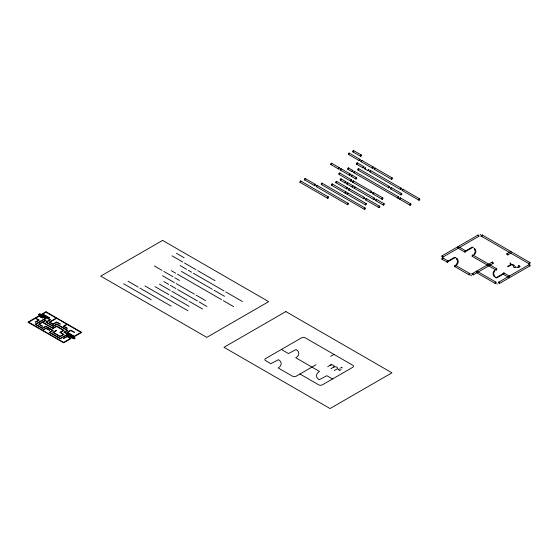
<?xml version="1.0" encoding="UTF-8"?>
<svg xmlns="http://www.w3.org/2000/svg" width="559" height="559" viewBox="0 0 559 559"><rect width="100%" height="100%" fill="white"/><g stroke="black" fill="none" stroke-linecap="round" stroke-linejoin="round"><path stroke-width="0.84" d="M515.028 266.734L515.112 267.139L515.119 266.741M510.528 265.155L510.346 264.882M503.785 273.847L496.811 277.879L496.574 277.439L503.547 273.407M472.39 247.581L472.11 247.19L472.348 247.63L465.374 251.655M516.223 267.139L518.745 267.433L519.919 266.741M519.905 266.776L519.681 265.888L518.445 265.322M496.811 277.879L496.588 277.432M474.458 254.569C476.296 252.975 476.317 249.95 474.479 248.343M494.757 270.891L493.534 273.484L494.568 276.16M472.075 247.218L465.109 251.236M456.305 264.582L457.772 261.759L456.738 259.076M473.906 254.415L475.374 251.592L474.123 248.678M494.694 270.263C492.535 271.905 492.535 275.314 494.673 276.971M456.34 265.211C458.401 263.764 458.988 260.592 457.101 258.754M454.495 257.357L454.746 257.79L454.495 257.357L447.507 261.395M38.69 314.256L46.111 318.309L35.783 324.269L42.435 328.105L45.789 326.17L53.238 330.474L49.919 332.388L60.302 338.384L66.891 334.582L74.061 338.726M39.675 313.711L50.583 319.776L46.474 322.152L53.203 326.037L56.773 323.975L67.786 330.334L64.627 332.158L75.046 338.181M74.047 338.908L66.891 334.988L60.302 338.796L49.206 332.388L52.532 330.474L45.789 326.582L42.435 328.517L35.077 324.269L45.398 318.309L38.711 314.444M75.004 338.377L63.922 332.158L67.08 330.334L56.773 324.381L53.203 326.442L45.768 322.152L49.87 319.776L39.696 313.899M327.651 366.753L331.718 364.37M441.987 255.868L478.057 235.046M442.742 257.168L478.811 236.345M447.773 261.822L454.746 257.79M472.544 273.512L492.318 262.101M507.006 253.618L510.381 251.669M315.912 364.81L296.116 376.242A2.502 1.446 0 0 1 292.574 376.242L278.172 367.927A10.383 5.995 0 0 0 278.536 359.668L270.829 363.685L265.553 360.639A2.502 1.446 0 0 1 265.553 358.599L301.622 337.776A2.502 1.446 0 0 1 305.158 337.776L352.757 365.258A2.502 1.446 0 0 1 352.757 367.298L322.312 384.878A2.502 1.446 0 0 1 318.777 384.878L299.966 374.02M330.6 356.335L333.954 354.399M507.81 254.883L511.136 252.968M477.526 272.373L493.122 263.366M473.298 274.811L477.176 272.568M507.649 266.363L510.234 264.875M330.956 368.667L333.548 367.172A2.334 1.349 0 0 1 336.832 367.179A2.334 1.349 0 0 1 336.853 369.08L334.261 370.575M507.893 266.804L510.479 265.308M498.747 282.148L529.191 264.568M499.494 283.448L529.946 265.867M517.844 266.95L519.444 266.58L518.486 265.839M338.307 369.017L338.069 369.45L340.256 370.722M471.579 273.812L470.944 273.833M471.747 275.301L470.566 275.301M511.506 264.484L513.407 264.714L514.434 265.532M511.562 264.98L513.847 265.574M341.221 369.289L339.453 368.968M480.202 234.535L480.817 234.57M480.202 236.01L480.6 236.038M496.734 283.923L497.349 283.958M510.039 262.821L511.219 264.134M353.616 150.567L361.324 155.018A0.748 0.433 -60 0 1 361.065 156.164A0.748 0.433 -60 0 1 360.415 155.786A0.748 0.433 -60 0 1 361.303 155.004M352.855 151.852L360.562 156.303M349.214 153.103L359.989 159.322M361.729 160.328L373.195 166.952A0.748 0.433 -60 0 1 372.944 168.098A0.748 0.433 -60 0 1 372.294 167.728A0.748 0.433 -60 0 1 373.181 166.938M374.942 167.959L392.257 177.958A0.748 0.433 -60 0 1 391.999 179.104A0.748 0.433 -60 0 1 391.349 178.726A0.748 0.433 -60 0 1 392.236 177.944M348.453 154.396L359.227 160.615M360.967 161.621L372.434 168.245M374.174 169.244L391.496 179.243M357.327 162.872L363.762 166.582M370.491 170.474L401.215 188.208A0.748 0.433 -60 0 1 401.006 189.382A0.748 0.433 -60 0 1 400.356 189.012A0.748 0.433 -60 0 1 401.243 188.222M403.004 189.242L419.648 198.85M482.347 235.046L529.946 262.527M356.565 164.164L363.001 167.875M364.713 168.867L368.032 170.781M369.799 171.795L400.517 189.536M402.242 190.528L418.887 200.143M481.592 236.345L509.263 252.319M510.758 253.185L529.191 263.827M358.592 168.685L389.434 186.489A0.748 0.433 -60 0 1 389.225 187.663A0.748 0.433 -60 0 1 388.575 187.293A0.748 0.433 -60 0 1 389.462 186.503M391.223 187.524L401.711 193.575A0.748 0.433 -60 0 1 401.453 194.728A0.748 0.433 -60 0 1 400.803 194.35A0.748 0.433 -60 0 1 401.69 193.561M357.9 170.013L388.743 187.817M390.461 188.809L400.95 194.867M348.495 167.931L352.785 170.411A0.748 0.433 -60 0 1 352.554 171.578A0.748 0.433 -60 0 1 351.911 171.201A0.748 0.433 -60 0 1 352.799 170.418M354.511 171.403L398.679 196.908M400.468 197.942L410.851 203.93A0.748 0.433 -60 0 1 410.592 205.083A0.748 0.433 -60 0 1 409.943 204.706A0.748 0.433 -60 0 1 410.83 203.916M347.768 169.244L352.058 171.718M353.812 172.731L397.987 198.235M399.706 199.228L410.082 205.223M331.613 163.27L339.278 167.693A0.748 0.433 -60 0 1 339.02 168.846A0.748 0.433 -60 0 1 338.37 168.469A0.748 0.433 -60 0 1 339.257 167.679M341.018 168.699L350.227 174.017A0.748 0.433 -60 0 1 349.969 175.163A0.748 0.433 -60 0 1 349.319 174.792A0.748 0.433 -60 0 1 350.207 174.003M351.967 175.023L356.656 177.727A0.748 0.433 -60 0 1 356.397 178.873A0.748 0.433 -60 0 1 355.748 178.496A0.748 0.433 -60 0 1 356.635 177.713M330.851 164.556L338.516 168.986M340.256 169.992L349.466 175.302M351.206 176.309L355.887 179.013M339.725 173.031L351.604 179.893M353.33 180.885L371.518 191.388M373.265 192.401L382.796 197.9M338.964 174.324L350.842 181.179M352.603 182.192L370.785 192.694M372.504 193.687L382.035 199.193M341.039 178.873L345.86 181.654A0.748 0.433 -60 0 1 345.602 182.807A0.748 0.433 -60 0 1 344.952 182.43A0.748 0.433 -60 0 1 345.839 181.64M347.6 182.66L353.134 185.854A0.748 0.433 -60 0 1 352.876 187.006A0.748 0.433 -60 0 1 352.226 186.629A0.748 0.433 -60 0 1 353.113 185.84M354.867 186.853L374.614 198.256A0.748 0.433 -60 0 1 374.369 199.416A0.748 0.433 -60 0 1 373.719 199.039A0.748 0.433 -60 0 1 374.607 198.249M376.368 199.27L384.11 203.742M458.569 246.729L465.612 250.788A0.748 0.433 -60 0 1 465.381 251.955A0.748 0.433 -60 0 1 464.732 251.585A0.748 0.433 -60 0 1 465.619 250.795M472.935 255.023L496.671 268.725M503.945 272.925L509.612 276.195M340.277 180.166L345.092 182.947M346.839 183.953L352.373 187.146M354.133 188.159L373.887 199.563M375.606 200.562L383.348 205.027M457.807 248.014L464.843 252.081M472.236 256.35L495.973 270.053M503.184 274.217L508.145 277.075M336.637 181.416L347.391 187.621A0.748 0.433 -60 0 1 347.132 188.767A0.748 0.433 -60 0 1 346.482 188.397A0.748 0.433 -60 0 1 347.37 187.607M349.13 188.628L364.517 197.509A0.748 0.433 -60 0 1 364.258 198.662A0.748 0.433 -60 0 1 363.609 198.284A0.748 0.433 -60 0 1 364.496 197.495M366.257 198.515L379.708 206.278A0.748 0.433 -60 0 1 379.449 207.431A0.748 0.433 -60 0 1 378.799 207.054A0.748 0.433 -60 0 1 379.687 206.264M335.875 182.702L346.629 188.914M348.369 189.913L363.755 198.801M365.495 199.808L378.946 207.571M332.235 183.953L346.077 191.94M347.803 192.939L366.264 203.595A0.748 0.433 -60 0 1 366.019 204.755A0.748 0.433 -60 0 1 365.369 204.377A0.748 0.433 -60 0 1 366.257 203.595M331.473 185.246L345.308 193.232M347.069 194.246L365.53 204.901M477.526 271.506L495.959 282.148M322.075 183.17L365.146 208.039A0.748 0.433 -60 0 1 364.936 209.213A0.748 0.433 -60 0 1 364.286 208.835A0.748 0.433 -60 0 1 365.174 208.053M476.401 272.589L495.204 283.448M321.383 184.498L364.454 209.359M305.214 178.51L315.339 184.358A0.748 0.433 -60 0 1 315.08 185.511A0.748 0.433 -60 0 1 314.431 185.134A0.748 0.433 -60 0 1 315.318 184.344M317.03 185.336L348.236 203.35A0.748 0.433 -60 0 1 348.026 204.531A0.748 0.433 -60 0 1 347.377 204.154A0.748 0.433 -60 0 1 348.264 203.364M442.742 257.916L448.011 260.955A0.748 0.433 -60 0 1 447.759 262.136A0.748 0.433 -60 0 1 447.13 261.717A0.748 0.433 -60 0 1 448.025 260.969M455.375 265.211L469.763 273.512A0.748 0.433 -60 0 1 469.525 274.679A0.748 0.433 -60 0 1 468.875 274.301A0.748 0.433 -60 0 1 469.763 273.512M304.445 179.802L314.577 185.651M316.338 186.664L347.537 204.678M454.614 266.503L469.008 274.811M441.987 259.215L447.319 262.283M300.763 181.025L328.385 196.971A0.748 0.433 -60 0 1 328.175 198.152A0.748 0.433 -60 0 1 327.525 197.774A0.748 0.433 -60 0 1 328.412 196.985M300.064 182.353L327.693 198.298M176.413 253.283L184.121 257.734M172.011 255.819L182.786 262.038M184.526 263.044L195.992 269.669M197.732 270.675L215.054 280.674M180.124 265.588L186.559 269.298M188.299 270.304L191.597 272.212M193.337 273.211L224.061 290.953M225.801 291.959L242.445 301.567M181.437 271.422L212.28 289.234M214.02 290.24L224.508 296.291M171.327 270.668L175.61 273.141M177.35 274.148L221.525 299.652M223.265 300.658L233.641 306.646M154.41 265.986L162.075 270.409M163.815 271.415L173.024 276.733M174.764 277.739L179.453 280.443M162.522 275.748L174.401 282.609M176.141 283.609L194.322 294.111M196.062 295.117L205.593 300.616M163.836 281.589L168.657 284.37M170.397 285.376L175.931 288.57M177.671 289.576L197.425 300.98M199.165 301.986L206.907 306.458M281.394 349.459L288.43 353.526L296.137 349.501A10.383 5.995 0 0 1 295.774 357.767L319.51 371.469A10.383 5.995 0 0 0 319.147 379.729L326.854 375.711L332.521 378.981M159.434 284.133L170.188 290.338M171.927 291.344L187.314 300.225M189.054 301.231L202.505 308.994M155.032 286.669L168.867 294.656M170.614 295.662L189.068 306.318M144.921 285.915L187.992 310.776M128.004 281.226L138.136 287.074M139.876 288.081L171.075 306.094M123.609 283.769L151.23 299.715M510.15 263.422L510.723 264.141M495.225 276.803L494.736 276.342M456.375 258.034L457.15 258.81M456.081 258.433L456.57 258.894M353.372 151.706A0.748 0.433 -60 0 1 352.694 151.524A0.748 0.433 -60 0 1 353.351 150.532A0.748 0.433 -60 0 1 353.686 151.223M322.019 184.184A0.748 0.433 -60 0 1 321.229 184.323A0.748 0.433 -60 0 1 321.677 183.254A0.748 0.433 -60 0 1 322.257 183.618M300.7 182.038A0.748 0.433 -60 0 1 299.91 182.178A0.748 0.433 -60 0 1 300.365 181.109A0.748 0.433 -60 0 1 300.938 181.472M349.109 154.095A0.748 0.433 -60 0 1 348.306 154.186A0.748 0.433 -60 0 1 348.872 153.103A0.748 0.433 -60 0 1 349.305 153.718M361.624 161.313A0.748 0.433 -60 0 1 360.834 161.46A0.748 0.433 -60 0 1 361.282 160.384A0.748 0.433 -60 0 1 361.862 160.754M374.691 169.097A0.748 0.433 -60 0 1 374.013 168.944A0.748 0.433 -60 0 1 374.621 167.945A0.748 0.433 -60 0 1 375.04 168.518M357.012 164.073A0.748 0.433 -60 0 1 356.404 163.787A0.748 0.433 -60 0 1 357.061 162.844A0.748 0.433 -60 0 1 357.418 163.487M365.327 168.657A0.748 0.433 -60 0 1 364.587 168.657A0.748 0.433 -60 0 1 365.104 167.616A0.748 0.433 -60 0 1 365.628 168.056M358.564 169.656A0.748 0.433 -60 0 1 357.739 169.81A0.748 0.433 -60 0 1 358.284 168.713A0.748 0.433 -60 0 1 358.731 169.321M390.979 188.662A0.748 0.433 -60 0 1 390.301 188.509A0.748 0.433 -60 0 1 390.902 187.51A0.748 0.433 -60 0 1 391.328 188.083M370.331 171.599A0.748 0.433 -60 0 1 369.618 171.494A0.748 0.433 -60 0 1 370.233 170.481A0.748 0.433 -60 0 1 370.624 171.11M402.794 190.346A0.748 0.433 -60 0 1 402.082 190.256A0.748 0.433 -60 0 1 402.669 189.235A0.748 0.433 -60 0 1 403.102 189.801M400.293 199.004A0.748 0.433 -60 0 1 399.545 198.941A0.748 0.433 -60 0 1 400.202 197.907A0.748 0.433 -60 0 1 400.524 198.648M348.285 169.091A0.748 0.433 -60 0 1 347.607 168.937A0.748 0.433 -60 0 1 348.208 167.938A0.748 0.433 -60 0 1 348.627 168.518M354.413 172.458A0.748 0.433 -60 0 1 353.651 172.521A0.748 0.433 -60 0 1 354.147 171.466A0.748 0.433 -60 0 1 354.679 171.899M331.368 164.409A0.748 0.433 -60 0 1 330.69 164.269A0.748 0.433 -60 0 1 331.27 163.27A0.748 0.433 -60 0 1 331.732 163.787M340.913 169.684A0.748 0.433 -60 0 1 340.124 169.824A0.748 0.433 -60 0 1 340.578 168.755A0.748 0.433 -60 0 1 341.151 169.118M339.516 174.135A0.748 0.433 -60 0 1 338.81 174.059A0.748 0.433 -60 0 1 339.369 173.038A0.748 0.433 -60 0 1 339.844 173.549M353.169 181.961A0.748 0.433 -60 0 1 352.429 181.948A0.748 0.433 -60 0 1 352.974 180.906A0.748 0.433 -60 0 1 353.456 181.409M373.126 193.428A0.748 0.433 -60 0 1 372.35 193.414A0.748 0.433 -60 0 1 373.014 192.366A0.748 0.433 -60 0 1 373.3 193.155M376.123 200.408A0.748 0.433 -60 0 1 375.445 200.255A0.748 0.433 -60 0 1 376.046 199.256A0.748 0.433 -60 0 1 376.473 199.836M354.699 187.929A0.748 0.433 -60 0 1 353.952 187.873A0.748 0.433 -60 0 1 354.581 186.839A0.748 0.433 -60 0 1 354.944 187.524M340.794 180.012A0.748 0.433 -60 0 1 340.117 179.872A0.748 0.433 -60 0 1 340.697 178.873A0.748 0.433 -60 0 1 341.151 179.39M347.425 183.729A0.748 0.433 -60 0 1 346.685 183.736A0.748 0.433 -60 0 1 347.181 182.702A0.748 0.433 -60 0 1 347.726 183.079M336.427 182.513A0.748 0.433 -60 0 1 335.714 182.43A0.748 0.433 -60 0 1 336.308 181.402A0.748 0.433 -60 0 1 336.742 181.975M348.851 189.794A0.748 0.433 -60 0 1 348.208 189.571A0.748 0.433 -60 0 1 348.851 188.6A0.748 0.433 -60 0 1 349.221 189.235M366.012 199.654A0.748 0.433 -60 0 1 365.334 199.486A0.748 0.433 -60 0 1 365.963 198.494A0.748 0.433 -60 0 1 366.348 199.13M332.06 185.022A0.748 0.433 -60 0 1 331.319 184.98A0.748 0.433 -60 0 1 331.92 183.939A0.748 0.433 -60 0 1 332.326 184.568M347.572 194.085A0.748 0.433 -60 0 1 346.887 193.917A0.748 0.433 -60 0 1 347.516 192.925A0.748 0.433 -60 0 1 347.901 193.561M304.928 179.684A0.748 0.433 -60 0 1 304.285 179.439A0.748 0.433 -60 0 1 304.955 178.482A0.748 0.433 -60 0 1 305.284 179.173M316.904 186.433A0.748 0.433 -60 0 1 316.163 186.42A0.748 0.433 -60 0 1 316.708 185.378A0.748 0.433 -60 0 1 317.191 185.881M458.31 247.91A0.748 0.433 -60 0 1 457.674 247.609A0.748 0.433 -60 0 1 458.429 246.694A0.748 0.433 -60 0 1 458.576 247.595M477.037 272.533A1.474 1.209 0 0 1 476.52 272.533M476.31 271.96A0.748 0.433 60 0 1 476.624 271.262A0.748 0.433 60 0 1 477.302 272.198A0.748 0.433 60 0 1 476.701 272.499M476.513 271.346A1.474 1.209 0 0 1 477.03 271.346M495.875 283.14A0.748 0.433 -60 0 1 495.085 283.301A0.748 0.433 -60 0 1 495.512 282.232A0.748 0.433 -60 0 1 496.113 282.547M498.593 282.547A0.748 0.433 60 0 1 499.187 282.232A0.748 0.433 60 0 1 499.613 283.301A0.748 0.433 60 0 1 498.831 283.14M529.094 265.225A0.748 0.433 60 0 1 529.45 264.554A0.748 0.433 60 0 1 530.1 265.539A0.748 0.433 60 0 1 529.422 265.721M529.813 263.582A0.748 0.433 -60 0 1 529.052 263.61A0.748 0.433 -60 0 1 529.583 262.555A0.748 0.433 -60 0 1 530.079 263.051M511.017 252.913A1.474 1.209 0 0 1 510.758 252.927M510.5 251.725A1.474 1.209 0 0 1 511.017 251.725M492.199 262.562A0.748 0.433 60 0 1 492.765 262.15A0.748 0.433 60 0 1 493.206 263.254A0.748 0.433 60 0 1 492.367 262.996M482.117 236.198A0.748 0.433 -60 0 1 481.439 236.038A0.748 0.433 -60 0 1 482.054 235.046A0.748 0.433 -60 0 1 482.466 235.639M477.938 235.639A0.748 0.433 60 0 1 478.35 235.046A0.748 0.433 60 0 1 478.965 236.038A0.748 0.433 60 0 1 478.287 236.198M441.896 256.532A0.748 0.433 60 0 1 442.295 255.875A0.748 0.433 60 0 1 442.882 256.958A0.748 0.433 60 0 1 442.071 256.867M442.462 259.11A0.748 0.433 -60 0 1 441.834 258.845A0.748 0.433 -60 0 1 442.497 257.895A0.748 0.433 -60 0 1 442.833 258.572M472.453 274.176A0.748 0.433 60 0 1 472.858 273.519A0.748 0.433 60 0 1 473.438 274.602A0.748 0.433 60 0 1 472.634 274.511M455.131 266.35A0.748 0.433 -60 0 1 454.453 266.182A0.748 0.433 -60 0 1 455.082 265.19A0.748 0.433 -60 0 1 455.466 265.825M472.621 256.274A0.748 0.433 -60 0 1 472.062 255.903A0.748 0.433 -60 0 1 472.774 255.002A0.748 0.433 -60 0 1 473.033 255.756M508.718 277.201A0.748 0.433 -60 0 1 509.242 276.237A0.748 0.433 -60 0 1 509.773 276.586M509.668 276.971A0.748 0.433 -60 0 1 508.956 277.53M503.764 274.043A0.748 0.433 -60 0 1 503.051 273.917A0.748 0.433 -60 0 1 503.715 272.911A0.748 0.433 -60 0 1 504.022 273.651M342.087 367.78A1.901 1.097 0 0 1 342.367 367.913M341.325 367.626A1.6 0.922 0 0 1 341.633 367.654M340.759 367.661A1.509 0.873 0 0 1 341.025 367.633M330.201 365.258A2.355 1.356 0 0 1 333.464 365.286A2.355 1.356 0 0 1 333.548 367.172M514.762 267.488L515.084 267.209L514.762 267.488M455.159 257.664L455.515 257.419L455.166 257.622M472.76 247.504L473.089 247.218L472.76 247.504M495.777 277.725L496.106 277.446L495.777 277.725M513.483 266.874L513.798 267.202L513.497 266.825M162.585 240.405L100.704 276.132L206.788 337.377L268.669 301.65L162.585 240.405M38.913 315.856L27.95 322.187L63.663 342.807L71.091 338.516L67.199 336.273L63.488 338.419L67.199 336.679L70.385 338.516L63.663 342.401L42.798 330.355L45.985 328.517L49.695 330.25L45.985 328.105L42.449 330.145L28.656 322.187L35.378 318.309L38.557 320.146L35.196 322.082L35.552 322.291L39.263 320.146L35.727 318.106L38.913 316.268L42.624 318.001L38.913 315.856M45.985 311.775L42.093 314.018L49.695 318.001L42.798 314.018L45.985 312.181L56.242 318.106L49.164 322.187L53.056 324.43L56.592 322.389L60.309 324.129L56.592 321.984L53.056 324.024L49.877 322.187L56.592 318.309L66.849 324.227L63.314 326.267L67.024 328.412L67.38 328.21L64.019 326.267L67.199 324.43L80.992 332.395L74.277 336.273L67.555 332.395L70.734 330.558L74.452 332.291L70.734 330.145L66.849 332.395L74.277 336.679L81.698 332.395L45.985 311.775M45.81 320.041L38.557 324.227L42.274 326.372L42.624 326.17L39.263 324.227L42.449 322.389L53.056 328.517L56.592 326.477L63.314 330.355L59.778 332.395L63.314 334.436L60.127 336.273L53.412 332.395L56.766 330.453L56.417 330.25L52.7 332.395L60.127 336.679L64.019 334.436L60.484 332.395L64.019 330.355L56.592 326.065L53.056 328.105L42.798 322.187L46.159 320.244L45.81 320.041M285.852 311.573L223.97 347.3L330.055 408.545L391.943 372.818L285.852 311.573M359.73 160.475A0.748 0.433 -60 0 0 359.968 159.315A0.748 0.433 -60 0 0 359.081 160.098A0.748 0.433 -60 0 0 359.73 160.475M363.504 167.735A0.748 0.433 -60 0 0 363.741 166.568A0.748 0.433 -60 0 0 362.854 167.358A0.748 0.433 -60 0 0 363.504 167.735M368.542 170.642A0.748 0.433 -60 0 0 368.779 169.482A0.748 0.433 -60 0 0 367.892 170.264A0.748 0.433 -60 0 0 368.542 170.642M419.39 200.003A0.748 0.433 -60 0 0 419.627 198.836A0.748 0.433 -60 0 0 418.74 199.626A0.748 0.433 -60 0 0 419.39 200.003M398.469 198.082A0.748 0.433 -60 0 0 398.707 196.922A0.748 0.433 -60 0 0 397.819 197.711A0.748 0.433 -60 0 0 398.469 198.082M351.709 176.169A0.748 0.433 -60 0 0 351.946 175.009A0.748 0.433 -60 0 0 351.059 175.792A0.748 0.433 -60 0 0 351.709 176.169M351.345 181.039A0.748 0.433 -60 0 0 351.583 179.879A0.748 0.433 -60 0 0 350.696 180.662A0.748 0.433 -60 0 0 351.345 181.039M371.274 192.541A0.748 0.433 -60 0 0 371.511 191.381A0.748 0.433 -60 0 0 370.624 192.17A0.748 0.433 -60 0 0 371.274 192.541M382.538 199.046A0.748 0.433 -60 0 0 382.775 197.886A0.748 0.433 -60 0 0 381.888 198.676A0.748 0.433 -60 0 0 382.538 199.046M383.851 204.887A0.748 0.433 -60 0 0 384.089 203.728A0.748 0.433 -60 0 0 383.201 204.51A0.748 0.433 -60 0 0 383.851 204.887M345.818 193.093A0.748 0.433 -60 0 0 346.056 191.933A0.748 0.433 -60 0 0 345.169 192.715A0.748 0.433 -60 0 0 345.818 193.093M506.887 254.066A0.748 0.433 60 0 0 507.754 254.918A0.748 0.433 60 0 0 507.579 253.772A0.748 0.433 60 0 0 506.887 254.066M496.455 269.899A0.748 0.433 -60 0 0 496.699 268.739A0.748 0.433 -60 0 0 495.812 269.529A0.748 0.433 -60 0 0 496.455 269.899"/></g></svg>
